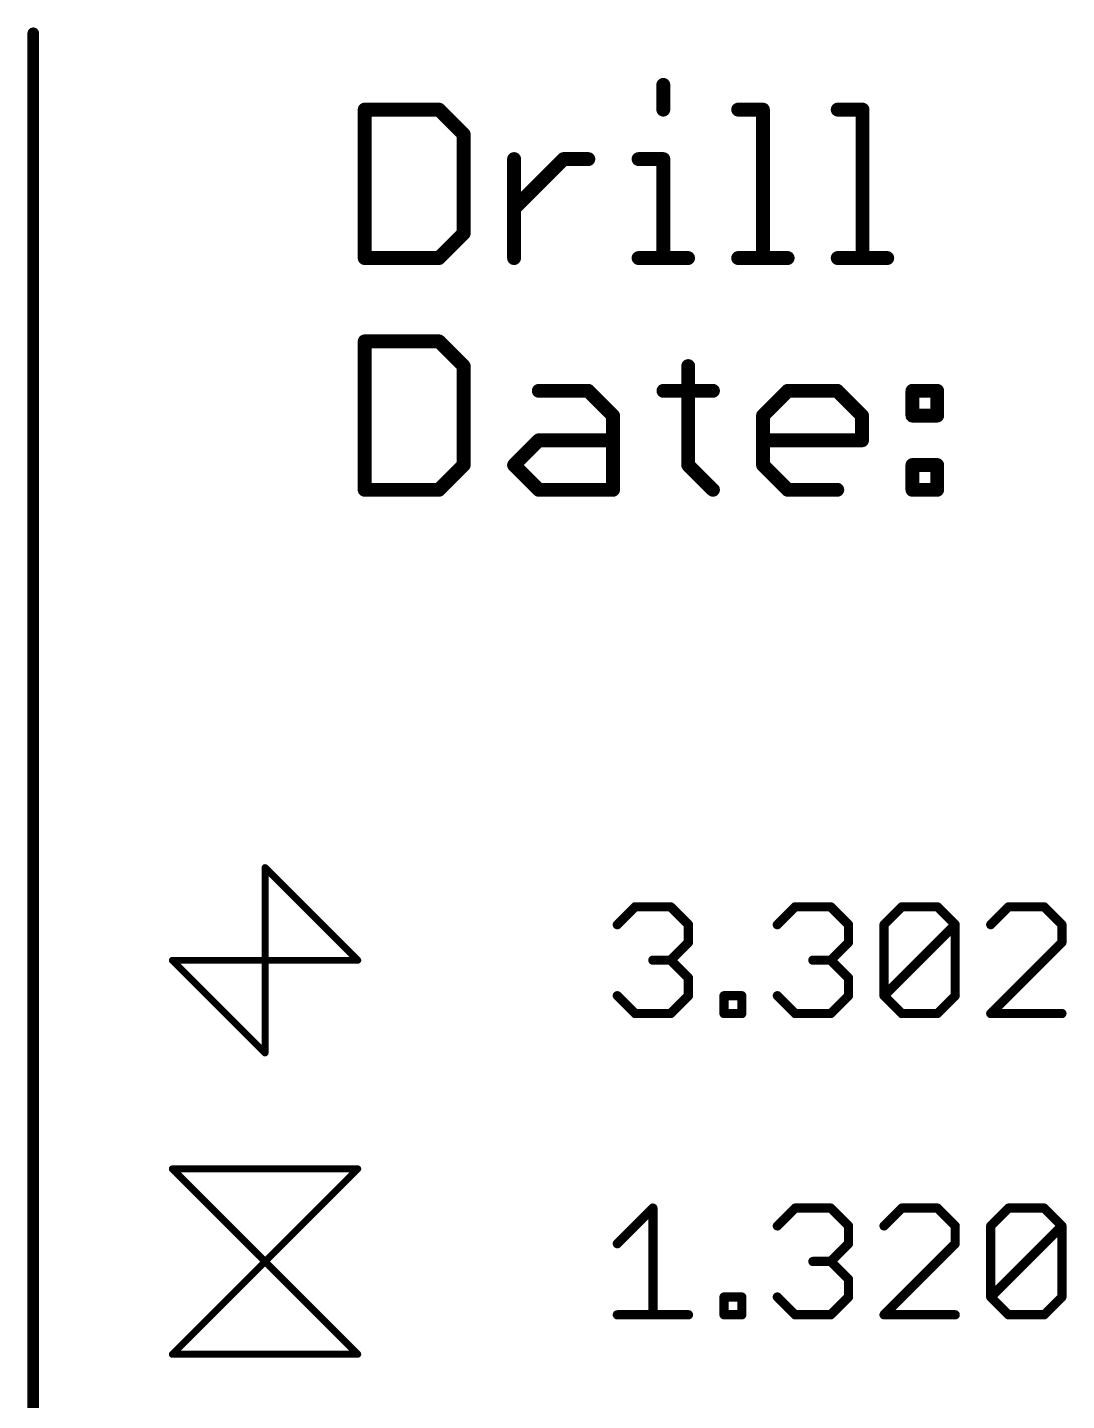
# Model space of a CAD drawing. Extents: x -1 to 118, y -20 to 95.
# Drawn here: x 76.7 to 88.09, y 14.78 to 29.83 of the extents above; entities that cross this region are included whole.
import ezdxf

# ---------------------------------------------------------------- set-up
doc = ezdxf.new("R2010")
doc.units = 0
doc.layers.add('144', color=253, linetype='CONTINUOUS')

msp = doc.modelspace()

# ---------------------------------------------------------------- linework, layer by layer
at = {"layer": '144'}
for points, const_width in [([(76.7981, 29.7672, 1), (76.7345, 29.7672)], 0.0635), ([(83.709, 29.2015, 1), (83.6328, 29.2015)], 0.0762), ([(80.4366, 28.9303, 1), (80.3604, 28.9303)], 0.0762), ([(80.3985, 28.9684, 1), (80.3985, 28.8922)], 0.0762), ([(81.2388, 28.9572, 1), (81.185, 28.9034)], 0.0762), ([(81.2119, 28.8922, 1), (81.2119, 28.9684)], 0.0762), ([(83.6328, 28.9303, 1), (83.709, 28.9303)], 0.0762), ([(84.4912, 28.9684, 1), (84.4912, 28.8922)], 0.0762), ([(84.8004, 28.9303, 1), (84.7242, 28.9303)], 0.0762), ([(84.7623, 28.8922, 1), (84.7623, 28.9684)], 0.0762), ([(85.5826, 28.9684, 1), (85.5826, 28.8922)], 0.0762), ([(85.8918, 28.9303, 1), (85.8156, 28.9303)], 0.0762), ([(85.8537, 28.8922, 1), (85.8537, 28.9684)], 0.0762), ([(81.5212, 28.6592, 1), (81.445, 28.6592)], 0.0762), ([(81.4562, 28.6323, 1), (81.51, 28.6861)], 0.0762), ([(82.0737, 28.388, 1), (81.9975, 28.388)], 0.0762), ([(82.5779, 28.4261, 1), (82.5779, 28.3499)], 0.0762), ([(82.6048, 28.3611, 1), (82.551, 28.4149)], 0.0762), ([(82.849, 28.3499, 1), (82.849, 28.4261)], 0.0762), ([(83.3998, 28.4261, 1), (83.3998, 28.3499)], 0.0762), ([(83.709, 28.388, 1), (83.6328, 28.388)], 0.0762), ([(83.6709, 28.3499, 1), (83.6709, 28.4261)], 0.0762), ([(82.0087, 27.8726, 1), (82.0625, 27.8188)], 0.0762), ([(81.445, 27.5745, 1), (81.5212, 27.5745)], 0.0762), ([(81.51, 27.5476, 1), (81.4562, 27.6014)], 0.0762), ([(80.3985, 27.3415, 1), (80.3985, 27.2653)], 0.0762), ([(80.3604, 27.3034, 1), (80.4366, 27.3034)], 0.0762), ([(81.185, 27.3303, 1), (81.2388, 27.2765)], 0.0762), ([(81.2119, 27.2653, 1), (81.2119, 27.3415)], 0.0762), ([(81.9975, 27.3034, 1), (82.0737, 27.3034)], 0.0762), ([(83.3998, 27.3415, 1), (83.3998, 27.2653)], 0.0762), ([(83.6328, 27.3034, 1), (83.709, 27.3034)], 0.0762), ([(83.9421, 27.2653, 1), (83.9421, 27.3415)], 0.0762), ([(84.4912, 27.3415, 1), (84.4912, 27.2653)], 0.0762), ([(84.7242, 27.3034, 1), (84.8004, 27.3034)], 0.0762), ([(85.0335, 27.2653, 1), (85.0335, 27.3415)], 0.0762), ([(85.5826, 27.3415, 1), (85.5826, 27.2653)], 0.0762), ([(85.8156, 27.3034, 1), (85.8918, 27.3034)], 0.0762), ([(86.1249, 27.2653, 1), (86.1249, 27.3415)], 0.0762), ([(80.4366, 26.3903, 1), (80.3604, 26.3903)], 0.0762), ([(80.3985, 26.4284, 1), (80.3985, 26.3522)], 0.0762), ([(81.2388, 26.4172, 1), (81.185, 26.3634)], 0.0762), ([(81.2119, 26.3522, 1), (81.2119, 26.4284)], 0.0762), ([(81.5212, 26.1192, 1), (81.445, 26.1192)], 0.0762), ([(83.9819, 26.1192, 1), (83.9057, 26.1192)], 0.0762), ([(81.4562, 26.0923, 1), (81.51, 26.1461)], 0.0762), ([(82.3067, 25.8861, 1), (82.3067, 25.8099)], 0.0762), ([(82.8759, 25.8749, 1), (82.8221, 25.8211)], 0.0762), ([(82.849, 25.8099, 1), (82.849, 25.8861)], 0.0762), ([(83.6727, 25.8861, 1), (83.6727, 25.8099)], 0.0762), ([(84.215, 25.8099, 1), (84.215, 25.8861)], 0.0762), ([(85.0352, 25.8861, 1), (85.0352, 25.8099)], 0.0762), ([(85.0621, 25.8211, 1), (85.0083, 25.8749)], 0.0762), ([(85.6044, 25.8749, 1), (85.5506, 25.8211)], 0.0762), ([(85.5775, 25.8099, 1), (85.5775, 25.8861)], 0.0762), ([(86.4012, 25.8861, 1), (86.4012, 25.8099)], 0.0762), ([(86.4393, 25.848, 1), (86.3631, 25.848)], 0.0762), ([(86.7104, 25.848, 1), (86.6342, 25.848)], 0.0762), ([(86.6723, 25.8099, 1), (86.6723, 25.8861)], 0.0762), ([(83.1583, 25.5768, 1), (83.0821, 25.5768)], 0.0762), ([(83.0933, 25.5499, 1), (83.1471, 25.6037)], 0.0762), ([(84.8022, 25.5768, 1), (84.726, 25.5768)], 0.0762), ([(84.7372, 25.6037, 1), (84.791, 25.5499)], 0.0762), ([(85.8868, 25.5768, 1), (85.8106, 25.5768)], 0.0762), ([(85.8218, 25.5499, 1), (85.8756, 25.6037)], 0.0762), ([(86.4012, 25.6149, 1), (86.4012, 25.5387)], 0.0762), ([(86.3631, 25.5768, 1), (86.4393, 25.5768)], 0.0762), ([(86.6342, 25.5768, 1), (86.7104, 25.5768)], 0.0762), ([(86.6723, 25.5387, 1), (86.6723, 25.6149)], 0.0762), ([(82.3067, 25.3438, 1), (82.3067, 25.2676)], 0.0762), ([(82.3336, 25.2788, 1), (82.2798, 25.3326)], 0.0762), ([(83.1202, 25.2676, 1), (83.1202, 25.3438)], 0.0762), ([(84.7641, 25.3438, 1), (84.7641, 25.2676)], 0.0762), ([(85.8106, 25.3057, 1), (85.8868, 25.3057)], 0.0762), ([(85.8487, 25.2676, 1), (85.8487, 25.3438)], 0.0762), ([(81.445, 25.0345, 1), (81.5212, 25.0345)], 0.0762), ([(81.51, 25.0076, 1), (81.4562, 25.0614)], 0.0762), ([(82.0625, 25.0614, 1), (82.0087, 25.0076)], 0.0762), ([(82.0087, 25.0614, 1), (82.0625, 25.0076)], 0.0762), ([(83.9057, 25.0345, 1), (83.9819, 25.0345)], 0.0762), ([(83.9707, 25.0614, 1), (83.9169, 25.0076)], 0.0762), ([(84.726, 25.0345, 1), (84.8022, 25.0345)], 0.0762), ([(84.791, 25.0614, 1), (84.7372, 25.0076)], 0.0762), ([(86.4012, 25.0726, 1), (86.4012, 24.9964)], 0.0762), ([(86.4393, 25.0345, 1), (86.3631, 25.0345)], 0.0762), ([(86.7104, 25.0345, 1), (86.6342, 25.0345)], 0.0762), ([(86.6723, 24.9964, 1), (86.6723, 25.0726)], 0.0762), ([(80.3985, 24.8015, 1), (80.3985, 24.7253)], 0.0762), ([(81.2119, 24.7253, 1), (81.2119, 24.8015)], 0.0762), ([(82.3067, 24.8015, 1), (82.3067, 24.7253)], 0.0762), ([(83.1202, 24.7253, 1), (83.1202, 24.8015)], 0.0762), ([(85.0352, 24.8015, 1), (85.0352, 24.7253)], 0.0762), ([(85.5775, 24.7253, 1), (85.5775, 24.8015)], 0.0762), ([(86.4012, 24.8015, 1), (86.4012, 24.7253)], 0.0762), ([(86.6723, 24.7253, 1), (86.6723, 24.8015)], 0.0762), ([(80.3604, 24.7634, 1), (80.4366, 24.7634)], 0.0762), ([(81.185, 24.7903, 1), (81.2388, 24.7365)], 0.0762), ([(82.2798, 24.7365, 1), (82.3336, 24.7903)], 0.0762), ([(83.0821, 24.7634, 1), (83.1583, 24.7634)], 0.0762), ([(84.1881, 24.7365, 1), (84.2419, 24.7903)], 0.0762), ([(85.0083, 24.7365, 1), (85.0621, 24.7903)], 0.0762), ([(86.3631, 24.7634, 1), (86.4393, 24.7634)], 0.0762), ([(86.6342, 24.7634, 1), (86.7104, 24.7634)], 0.0762), ([(79.3199, 20.6358, 1), (79.2929, 20.6088)], 0.0381), ([(79.3255, 20.6223, 1), (79.2874, 20.6223)], 0.0381), ([(83.3619, 20.2177, 1), (83.3619, 20.1669)], 0.0508), ([(83.3799, 20.1743, 1), (83.3439, 20.2103)], 0.0508), ([(83.7697, 20.2103, 1), (83.7337, 20.1743)], 0.0508), ([(83.7517, 20.1669, 1), (83.7517, 20.2177)], 0.0508), ([(85.1158, 20.2177, 1), (85.1158, 20.1669)], 0.0508), ([(85.1338, 20.1743, 1), (85.0978, 20.2103)], 0.0508), ([(85.5236, 20.2103, 1), (85.4876, 20.1743)], 0.0508), ([(85.5056, 20.1669, 1), (85.5056, 20.2177)], 0.0508), ([(86.2851, 20.2177, 1), (86.2851, 20.1669)], 0.0508), ([(86.3031, 20.1743, 1), (86.2671, 20.2103)], 0.0508), ([(86.6929, 20.2103, 1), (86.6569, 20.1743)], 0.0508), ([(86.6749, 20.1669, 1), (86.6749, 20.2177)], 0.0508), ([(87.4544, 20.2177, 1), (87.4544, 20.1669)], 0.0508), ([(87.4724, 20.1743, 1), (87.4364, 20.2103)], 0.0508), ([(87.8622, 20.2103, 1), (87.8262, 20.1743)], 0.0508), ([(87.8442, 20.1669, 1), (87.8442, 20.2177)], 0.0508), ([(83.1491, 20.0154, 1), (83.1851, 19.9794)], 0.0508), ([(83.972, 19.9974, 1), (83.9212, 19.9974)], 0.0508), ([(83.9286, 19.9794, 1), (83.9646, 20.0154)], 0.0508), ([(84.903, 20.0154, 1), (84.939, 19.9794)], 0.0508), ([(85.7259, 19.9974, 1), (85.6751, 19.9974)], 0.0508), ([(85.6825, 19.9794, 1), (85.7185, 20.0154)], 0.0508), ([(86.0723, 20.0154, 1), (86.1083, 19.9794)], 0.0508), ([(86.1157, 19.9974, 1), (86.0649, 19.9974)], 0.0508), ([(86.8952, 19.9974, 1), (86.8444, 19.9974)], 0.0508), ([(86.8878, 19.9794, 1), (86.8518, 20.0154)], 0.0508), ([(86.8518, 19.9794, 1), (86.8878, 20.0154)], 0.0508), ([(87.2416, 20.0154, 1), (87.2776, 19.9794)], 0.0508), ([(88.0645, 19.9974, 1), (88.0137, 19.9974)], 0.0508), ([(88.0211, 19.9794, 1), (88.0571, 20.0154)], 0.0508), ([(83.9212, 19.8025, 1), (83.972, 19.8025)], 0.0508), ([(83.9646, 19.7845, 1), (83.9286, 19.8205)], 0.0508), ([(85.6751, 19.8025, 1), (85.7259, 19.8025)], 0.0508), ([(85.7185, 19.7845, 1), (85.6825, 19.8205)], 0.0508), ([(88.0137, 19.8025, 1), (88.0645, 19.8025)], 0.0508), ([(88.0571, 19.7845, 1), (88.0211, 19.8205)], 0.0508), ([(78.2904, 19.6254, 1), (78.2904, 19.5873)], 0.0381), ([(78.3039, 19.6198, 1), (78.2769, 19.5928)], 0.0381), ([(80.3089, 19.5928, 1), (80.3359, 19.6198)], 0.0381), ([(80.3224, 19.5873, 1), (80.3224, 19.6254)], 0.0381), ([(83.5568, 19.633, 1), (83.5568, 19.5822)], 0.0508), ([(83.7697, 19.6256, 1), (83.7337, 19.5896)], 0.0508), ([(83.7337, 19.6256, 1), (83.7697, 19.5896)], 0.0508), ([(83.7517, 19.5822, 1), (83.7517, 19.633)], 0.0508), ([(85.3107, 19.633, 1), (85.3107, 19.5822)], 0.0508), ([(85.5236, 19.6256, 1), (85.4876, 19.5896)], 0.0508), ([(85.4876, 19.6256, 1), (85.5236, 19.5896)], 0.0508), ([(85.5056, 19.5822, 1), (85.5056, 19.633)], 0.0508), ([(83.972, 19.4127, 1), (83.9212, 19.4127)], 0.0508), ([(83.9286, 19.3947, 1), (83.9646, 19.4307)], 0.0508), ([(85.7259, 19.4127, 1), (85.6751, 19.4127)], 0.0508), ([(85.6825, 19.3947, 1), (85.7185, 19.4307)], 0.0508), ([(83.1851, 19.2358, 1), (83.1491, 19.1998)], 0.0508), ([(83.9646, 19.1998, 1), (83.9286, 19.2358)], 0.0508), ([(84.3618, 19.2178, 1), (84.311, 19.2178)], 0.0508), ([(84.3364, 19.2432, 1), (84.3364, 19.1924)], 0.0508), ([(84.5566, 19.2178, 1), (84.5058, 19.2178)], 0.0508), ([(84.5312, 19.1924, 1), (84.5312, 19.2432)], 0.0508), ([(84.939, 19.2358, 1), (84.903, 19.1998)], 0.0508), ([(85.7185, 19.1998, 1), (85.6825, 19.2358)], 0.0508), ([(86.1083, 19.2358, 1), (86.0723, 19.1998)], 0.0508), ([(86.8878, 19.1998, 1), (86.8518, 19.2358)], 0.0508), ([(83.9212, 19.2178, 1), (83.972, 19.2178)], 0.0508), ([(85.6751, 19.2178, 1), (85.7259, 19.2178)], 0.0508), ([(86.0723, 19.2358, 1), (86.1083, 19.1998)], 0.0508), ([(86.0649, 19.2178, 1), (86.1157, 19.2178)], 0.0508), ([(86.8444, 19.2178, 1), (86.8952, 19.2178)], 0.0508), ([(83.3619, 19.0484, 1), (83.3619, 18.9976)], 0.0508), ([(83.3439, 19.005, 1), (83.3799, 19.041)], 0.0508), ([(83.7337, 19.041, 1), (83.7697, 19.005)], 0.0508), ([(83.7517, 18.9976, 1), (83.7517, 19.0484)], 0.0508), ([(84.3364, 19.0484, 1), (84.3364, 18.9976)], 0.0508), ([(84.311, 19.023, 1), (84.3618, 19.023)], 0.0508), ([(84.5058, 19.023, 1), (84.5566, 19.023)], 0.0508), ([(84.5312, 18.9976, 1), (84.5312, 19.0484)], 0.0508), ([(85.1158, 19.0484, 1), (85.1158, 18.9976)], 0.0508), ([(85.0978, 19.005, 1), (85.1338, 19.041)], 0.0508), ([(85.4876, 19.041, 1), (85.5236, 19.005)], 0.0508), ([(85.5056, 18.9976, 1), (85.5056, 19.0484)], 0.0508), ([(86.2851, 19.0484, 1), (86.2851, 18.9976)], 0.0508), ([(86.2671, 19.005, 1), (86.3031, 19.041)], 0.0508), ([(86.6569, 19.041, 1), (86.6929, 19.005)], 0.0508), ([(86.6749, 18.9976, 1), (86.6749, 19.0484)], 0.0508), ([(87.2416, 19.041, 1), (87.2776, 19.005)], 0.0508), ([(87.2596, 19.0484, 1), (87.2596, 18.9976)], 0.0508), ([(88.0391, 18.9976, 1), (88.0391, 19.0484)], 0.0508), ([(79.2874, 18.5903, 1), (79.3255, 18.5903)], 0.0381), ([(79.2929, 18.5768, 1), (79.3199, 18.6038)], 0.0381), ([(78.2904, 17.3393, 1), (78.2904, 17.3012)], 0.0381), ([(78.3039, 17.3338, 1), (78.2769, 17.3068)], 0.0381), ([(80.3359, 17.3068, 1), (80.3089, 17.3338)], 0.0381), ([(80.3224, 17.3012, 1), (80.3224, 17.3393)], 0.0381), ([(83.5822, 16.8903, 1), (83.5314, 16.8903)], 0.0508), ([(83.5748, 16.8723, 1), (83.5388, 16.9083)], 0.0508), ([(85.1158, 16.9157, 1), (85.1158, 16.8649)], 0.0508), ([(85.1338, 16.8723, 1), (85.0978, 16.9083)], 0.0508), ([(85.5236, 16.9083, 1), (85.4876, 16.8723)], 0.0508), ([(85.5056, 16.8649, 1), (85.5056, 16.9157)], 0.0508), ([(86.2851, 16.9157, 1), (86.2851, 16.8649)], 0.0508), ([(86.3031, 16.8723, 1), (86.2671, 16.9083)], 0.0508), ([(86.6929, 16.9083, 1), (86.6569, 16.8723)], 0.0508), ([(86.6749, 16.8649, 1), (86.6749, 16.9157)], 0.0508), ([(87.4544, 16.9157, 1), (87.4544, 16.8649)], 0.0508), ([(87.4724, 16.8723, 1), (87.4364, 16.9083)], 0.0508), ([(87.8622, 16.9083, 1), (87.8262, 16.8723)], 0.0508), ([(87.8442, 16.8649, 1), (87.8442, 16.9157)], 0.0508), ([(84.903, 16.7134, 1), (84.939, 16.6774)], 0.0508), ([(85.7259, 16.6954, 1), (85.6751, 16.6954)], 0.0508), ([(85.6825, 16.6774, 1), (85.7185, 16.7134)], 0.0508), ([(86.0723, 16.7134, 1), (86.1083, 16.6774)], 0.0508), ([(86.8952, 16.6954, 1), (86.8444, 16.6954)], 0.0508), ([(86.8518, 16.6774, 1), (86.8878, 16.7134)], 0.0508), ([(87.2416, 16.7134, 1), (87.2776, 16.6774)], 0.0508), ([(87.285, 16.6954, 1), (87.2342, 16.6954)], 0.0508), ([(88.0645, 16.6954, 1), (88.0137, 16.6954)], 0.0508), ([(88.0571, 16.6774, 1), (88.0211, 16.7134)], 0.0508), ([(88.0211, 16.6774, 1), (88.0571, 16.7134)], 0.0508), ([(83.1491, 16.5185, 1), (83.1851, 16.4825)], 0.0508), ([(85.6751, 16.5005, 1), (85.7259, 16.5005)], 0.0508), ([(85.7185, 16.4825, 1), (85.6825, 16.5185)], 0.0508), ([(86.8444, 16.5005, 1), (86.8952, 16.5005)], 0.0508), ([(86.8878, 16.4825, 1), (86.8518, 16.5185)], 0.0508), ([(85.3107, 16.331, 1), (85.3107, 16.2802)], 0.0508), ([(85.5236, 16.3236, 1), (85.4876, 16.2876)], 0.0508), ([(85.4876, 16.3236, 1), (85.5236, 16.2876)], 0.0508), ([(85.5056, 16.2802, 1), (85.5056, 16.331)], 0.0508), ([(85.7259, 16.1107, 1), (85.6751, 16.1107)], 0.0508), ([(85.6825, 16.0927, 1), (85.7185, 16.1287)], 0.0508), ([(84.3618, 15.9158, 1), (84.311, 15.9158)], 0.0508), ([(84.3364, 15.9412, 1), (84.3364, 15.8904)], 0.0508), ([(84.5566, 15.9158, 1), (84.5058, 15.9158)], 0.0508), ([(84.5312, 15.8904, 1), (84.5312, 15.9412)], 0.0508), ([(84.939, 15.9338, 1), (84.903, 15.8978)], 0.0508), ([(85.7185, 15.8978, 1), (85.6825, 15.9338)], 0.0508), ([(87.2776, 15.9338, 1), (87.2416, 15.8978)], 0.0508), ([(87.2416, 15.9338, 1), (87.2776, 15.8978)], 0.0508), ([(88.0571, 15.8978, 1), (88.0211, 15.9338)], 0.0508), ([(85.6751, 15.9158, 1), (85.7259, 15.9158)], 0.0508), ([(87.2342, 15.9158, 1), (87.285, 15.9158)], 0.0508), ([(88.0137, 15.9158, 1), (88.0645, 15.9158)], 0.0508), ([(83.1671, 15.7464, 1), (83.1671, 15.6956)], 0.0508), ([(83.5314, 15.721, 1), (83.5822, 15.721)], 0.0508), ([(83.9466, 15.6956, 1), (83.9466, 15.7464)], 0.0508), ([(84.3364, 15.7464, 1), (84.3364, 15.6956)], 0.0508), ([(84.311, 15.721, 1), (84.3618, 15.721)], 0.0508), ([(84.5058, 15.721, 1), (84.5566, 15.721)], 0.0508), ([(84.5312, 15.6956, 1), (84.5312, 15.7464)], 0.0508), ([(85.1158, 15.7464, 1), (85.1158, 15.6956)], 0.0508), ([(85.0978, 15.703, 1), (85.1338, 15.739)], 0.0508), ([(85.4876, 15.739, 1), (85.5236, 15.703)], 0.0508), ([(85.5056, 15.6956, 1), (85.5056, 15.7464)], 0.0508), ([(86.0723, 15.739, 1), (86.1083, 15.703)], 0.0508), ([(86.0903, 15.7464, 1), (86.0903, 15.6956)], 0.0508), ([(86.8698, 15.6956, 1), (86.8698, 15.7464)], 0.0508), ([(87.4544, 15.7464, 1), (87.4544, 15.6956)], 0.0508), ([(87.4364, 15.703, 1), (87.4724, 15.739)], 0.0508), ([(87.8262, 15.739, 1), (87.8622, 15.703)], 0.0508), ([(87.8442, 15.6956, 1), (87.8442, 15.7464)], 0.0508), ([(78.2904, 15.3074, 1), (78.2904, 15.2693)], 0.0381), ([(78.2769, 15.3018, 1), (78.3039, 15.2748)], 0.0381), ([(80.3089, 15.2748, 1), (80.3359, 15.3018)], 0.0381), ([(80.3224, 15.2693, 1), (80.3224, 15.3074)], 0.0381)]:
    msp.add_lwpolyline(points, format="xyb", dxfattribs=dict(at, const_width=const_width))
for points, const_width in [([(76.7663, -0.2048), (76.7663, 29.7672)], 0.127), ([(83.6709, 29.2015), (83.6709, 28.9303)], 0.1524), ([(80.3985, 28.9303), (80.3985, 27.3034)], 0.1524), ([(81.2119, 28.9303), (80.3985, 28.9303)], 0.1524), ([(81.4831, 28.6592), (81.2119, 28.9303)], 0.1524), ([(84.4912, 28.9303), (84.7623, 28.9303)], 0.1524), ([(84.7623, 28.9303), (84.7623, 27.3034)], 0.1524), ([(85.5826, 28.9303), (85.8537, 28.9303)], 0.1524), ([(85.8537, 28.9303), (85.8537, 27.3034)], 0.1524), ([(81.4831, 27.5745), (81.4831, 28.6592)], 0.1524), ([(82.0356, 27.3034), (82.0356, 28.388)], 0.1524), ([(82.0356, 27.8457), (82.5779, 28.388)], 0.1524), ([(82.5779, 28.388), (82.849, 28.388)], 0.1524), ([(83.3998, 28.388), (83.6709, 28.388)], 0.1524), ([(83.6709, 28.388), (83.6709, 27.3034)], 0.1524), ([(81.2119, 27.3034), (81.4831, 27.5745)], 0.1524), ([(80.3985, 27.3034), (81.2119, 27.3034)], 0.1524), ([(83.3998, 27.3034), (83.9421, 27.3034)], 0.1524), ([(84.4912, 27.3034), (85.0335, 27.3034)], 0.1524), ([(85.5826, 27.3034), (86.1249, 27.3034)], 0.1524), ([(80.3985, 26.3903), (80.3985, 24.7634)], 0.1524), ([(81.2119, 26.3903), (80.3985, 26.3903)], 0.1524), ([(81.4831, 26.1192), (81.2119, 26.3903)], 0.1524), ([(81.4831, 25.0345), (81.4831, 26.1192)], 0.1524), ([(83.9438, 26.1192), (83.9438, 25.0345)], 0.1524), ([(82.3067, 25.848), (82.849, 25.848)], 0.1524), ([(82.849, 25.848), (83.1202, 25.5768)], 0.1524), ([(83.6727, 25.848), (84.215, 25.848)], 0.1524), ([(84.7641, 25.5768), (85.0352, 25.848)], 0.1524), ([(85.0352, 25.848), (85.5775, 25.848)], 0.1524), ([(85.5775, 25.848), (85.8487, 25.5768)], 0.1524), ([(86.4012, 25.848), (86.6723, 25.848)], 0.1524), ([(86.4012, 25.5768), (86.4012, 25.848)], 0.1524), ([(86.6723, 25.848), (86.6723, 25.5768)], 0.1524), ([(83.1202, 25.5768), (83.1202, 24.7634)], 0.1524), ([(84.7641, 25.0345), (84.7641, 25.5768)], 0.1524), ([(85.8487, 25.5768), (85.8487, 25.3057)], 0.1524), ([(86.6723, 25.5768), (86.4012, 25.5768)], 0.1524), ([(82.0356, 25.0345), (82.3067, 25.3057)], 0.1524), ([(82.3067, 25.3057), (83.1202, 25.3057)], 0.1524), ([(85.8487, 25.3057), (84.7641, 25.3057)], 0.1524), ([(81.2119, 24.7634), (81.4831, 25.0345)], 0.1524), ([(82.3067, 24.7634), (82.0356, 25.0345)], 0.1524), ([(83.9438, 25.0345), (84.215, 24.7634)], 0.1524), ([(85.0352, 24.7634), (84.7641, 25.0345)], 0.1524), ([(86.4012, 25.0345), (86.6723, 25.0345)], 0.1524), ([(86.4012, 24.7634), (86.4012, 25.0345)], 0.1524), ([(86.6723, 25.0345), (86.6723, 24.7634)], 0.1524), ([(80.3985, 24.7634), (81.2119, 24.7634)], 0.1524), ([(83.1202, 24.7634), (82.3067, 24.7634)], 0.1524), ([(85.5775, 24.7634), (85.0352, 24.7634)], 0.1524), ([(86.6723, 24.7634), (86.4012, 24.7634)], 0.1524), ([(80.3224, 19.6063), (79.3064, 20.6223)], 0.0762), ([(79.3064, 20.6223), (79.3064, 18.5903)], 0.0762), ([(83.1671, 19.9974), (83.3619, 20.1923)], 0.1016), ([(83.3619, 20.1923), (83.7517, 20.1923)], 0.1016), ([(83.7517, 20.1923), (83.9466, 19.9974)], 0.1016), ([(84.921, 19.9974), (85.1158, 20.1923)], 0.1016), ([(85.1158, 20.1923), (85.5056, 20.1923)], 0.1016), ([(85.5056, 20.1923), (85.7005, 19.9974)], 0.1016), ([(86.0903, 19.9974), (86.2851, 20.1923)], 0.1016), ([(86.2851, 20.1923), (86.6749, 20.1923)], 0.1016), ([(86.6749, 20.1923), (86.8698, 19.9974)], 0.1016), ([(87.4544, 20.1923), (87.2596, 19.9974)], 0.1016), ([(87.8442, 20.1923), (87.4544, 20.1923)], 0.1016), ([(88.0391, 19.9974), (87.8442, 20.1923)], 0.1016), ([(83.9466, 19.9974), (83.9466, 19.8025)], 0.1016), ([(85.7005, 19.9974), (85.7005, 19.8025)], 0.1016), ([(86.0903, 19.2178), (86.0903, 19.9974)], 0.1016), ([(86.0903, 19.2178), (86.8698, 19.9974)], 0.1016), ([(86.8698, 19.9974), (86.8698, 19.2178)], 0.1016), ([(88.0391, 19.8025), (88.0391, 19.9974)], 0.1016), ([(83.9466, 19.8025), (83.7517, 19.6076)], 0.1016), ([(85.7005, 19.8025), (85.5056, 19.6076)], 0.1016), ([(87.2596, 19.023), (88.0391, 19.8025)], 0.1016), ([(78.2904, 19.6063), (80.3224, 19.6063)], 0.0762), ([(79.3064, 18.5903), (78.2904, 19.6063)], 0.0762), ([(83.7517, 19.6076), (83.5568, 19.6076)], 0.1016), ([(83.7517, 19.6076), (83.9466, 19.4127)], 0.1016), ([(85.5056, 19.6076), (85.3107, 19.6076)], 0.1016), ([(85.5056, 19.6076), (85.7005, 19.4127)], 0.1016), ([(83.9466, 19.4127), (83.9466, 19.2178)], 0.1016), ([(85.7005, 19.4127), (85.7005, 19.2178)], 0.1016), ([(83.3619, 19.023), (83.1671, 19.2178)], 0.1016), ([(83.9466, 19.2178), (83.7517, 19.023)], 0.1016), ([(84.3364, 19.023), (84.3364, 19.2178)], 0.1016), ([(84.3364, 19.2178), (84.5312, 19.2178)], 0.1016), ([(84.5312, 19.2178), (84.5312, 19.023)], 0.1016), ([(85.1158, 19.023), (84.921, 19.2178)], 0.1016), ([(85.7005, 19.2178), (85.5056, 19.023)], 0.1016), ([(86.2851, 19.023), (86.0903, 19.2178)], 0.1016), ([(86.8698, 19.2178), (86.6749, 19.023)], 0.1016), ([(83.7517, 19.023), (83.3619, 19.023)], 0.1016), ([(84.5312, 19.023), (84.3364, 19.023)], 0.1016), ([(85.5056, 19.023), (85.1158, 19.023)], 0.1016), ([(86.6749, 19.023), (86.2851, 19.023)], 0.1016), ([(88.0391, 19.023), (87.2596, 19.023)], 0.1016), ([(78.2904, 15.2883), (80.3224, 17.3203)], 0.0762), ([(80.3224, 17.3203), (78.2904, 17.3203)], 0.0762), ([(78.2904, 17.3203), (80.3224, 15.2883)], 0.0762), ([(83.1671, 16.5005), (83.5568, 16.8903)], 0.1016), ([(83.5568, 16.8903), (83.5568, 15.721)], 0.1016), ([(84.921, 16.6954), (85.1158, 16.8903)], 0.1016), ([(85.1158, 16.8903), (85.5056, 16.8903)], 0.1016), ([(85.5056, 16.8903), (85.7005, 16.6954)], 0.1016), ([(86.2851, 16.8903), (86.0903, 16.6954)], 0.1016), ([(86.6749, 16.8903), (86.2851, 16.8903)], 0.1016), ([(86.8698, 16.6954), (86.6749, 16.8903)], 0.1016), ([(87.2596, 16.6954), (87.4544, 16.8903)], 0.1016), ([(87.4544, 16.8903), (87.8442, 16.8903)], 0.1016), ([(87.8442, 16.8903), (88.0391, 16.6954)], 0.1016), ([(85.7005, 16.6954), (85.7005, 16.5005)], 0.1016), ([(86.8698, 16.5005), (86.8698, 16.6954)], 0.1016), ([(87.2596, 15.9158), (87.2596, 16.6954)], 0.1016), ([(87.2596, 15.9158), (88.0391, 16.6954)], 0.1016), ([(88.0391, 16.6954), (88.0391, 15.9158)], 0.1016), ([(85.7005, 16.5005), (85.5056, 16.3056)], 0.1016), ([(86.0903, 15.721), (86.8698, 16.5005)], 0.1016), ([(85.5056, 16.3056), (85.3107, 16.3056)], 0.1016), ([(85.5056, 16.3056), (85.7005, 16.1107)], 0.1016), ([(85.7005, 16.1107), (85.7005, 15.9158)], 0.1016), ([(84.3364, 15.721), (84.3364, 15.9158)], 0.1016), ([(84.3364, 15.9158), (84.5312, 15.9158)], 0.1016), ([(84.5312, 15.9158), (84.5312, 15.721)], 0.1016), ([(85.1158, 15.721), (84.921, 15.9158)], 0.1016), ([(85.7005, 15.9158), (85.5056, 15.721)], 0.1016), ([(87.4544, 15.721), (87.2596, 15.9158)], 0.1016), ([(88.0391, 15.9158), (87.8442, 15.721)], 0.1016), ([(83.1671, 15.721), (83.9466, 15.721)], 0.1016), ([(84.5312, 15.721), (84.3364, 15.721)], 0.1016), ([(85.5056, 15.721), (85.1158, 15.721)], 0.1016), ([(86.8698, 15.721), (86.0903, 15.721)], 0.1016), ([(87.8442, 15.721), (87.4544, 15.721)], 0.1016), ([(80.3224, 15.2883), (78.2904, 15.2883)], 0.0762)]:
    msp.add_lwpolyline(points, dxfattribs=dict(at, const_width=const_width))

doc.saveas('drawing.dxf')
